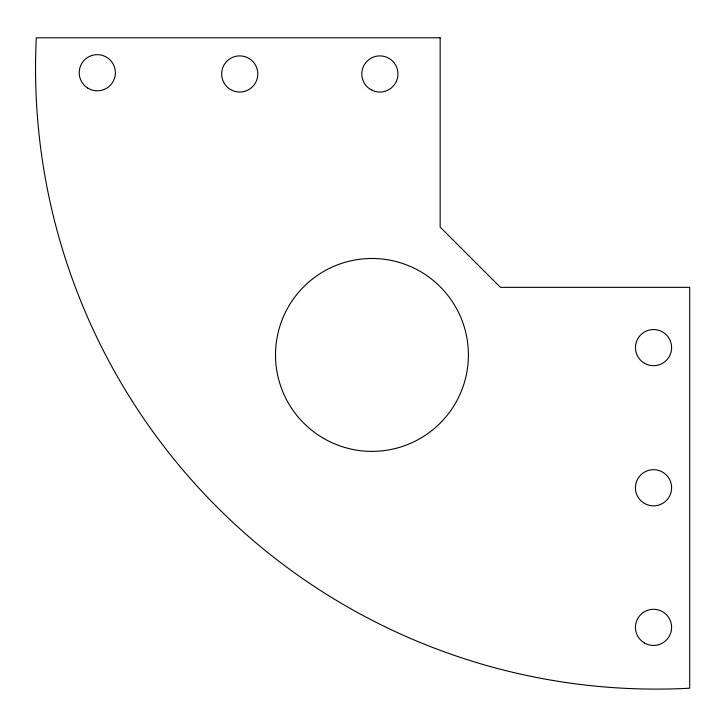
<?xml version="1.0" encoding="UTF-8"?>
<svg xmlns="http://www.w3.org/2000/svg" width="726" height="726" viewBox="0 0 726 726"><rect width="100%" height="100%" fill="white"/><g stroke="black" fill="none" stroke-linecap="round" stroke-linejoin="round"><path stroke-width="1.09" d="M440.156 37.797L36.3 37.797A620.621 620.621 0 0 0 689.7 688.203L689.7 287.342L500.432 287.342L440.156 227.066L440.156 37.797M644.488 503.436A18.086 18.086 0 0 0 671.614 487.772A18.086 18.086 0 0 0 644.488 472.109A18.086 18.086 0 0 0 644.488 503.436M230.686 89.625A18.086 18.086 0 0 0 257.812 73.961A18.086 18.086 0 0 0 230.686 58.307A18.086 18.086 0 0 0 230.686 89.625M644.488 643.018A18.086 18.086 0 0 0 671.614 627.355A18.086 18.086 0 0 0 644.488 611.7A18.086 18.086 0 0 0 644.488 643.018M644.488 363.281A18.086 18.086 0 0 0 671.614 347.618A18.086 18.086 0 0 0 644.488 331.964A18.086 18.086 0 0 0 644.488 363.281M370.832 89.625A18.086 18.086 0 0 0 397.957 73.961A18.086 18.086 0 0 0 370.832 58.307A18.086 18.086 0 0 0 370.832 89.625M87.501 87.937A18.086 18.086 0 0 0 115.361 73.625A18.086 18.086 0 0 0 89.035 56.655A18.086 18.086 0 0 0 87.501 87.937M323.742 438.459A96.44 96.44 0 0 0 468.406 354.932A96.44 96.44 0 0 0 323.742 271.406A96.44 96.44 0 0 0 323.742 438.459"/></g></svg>
